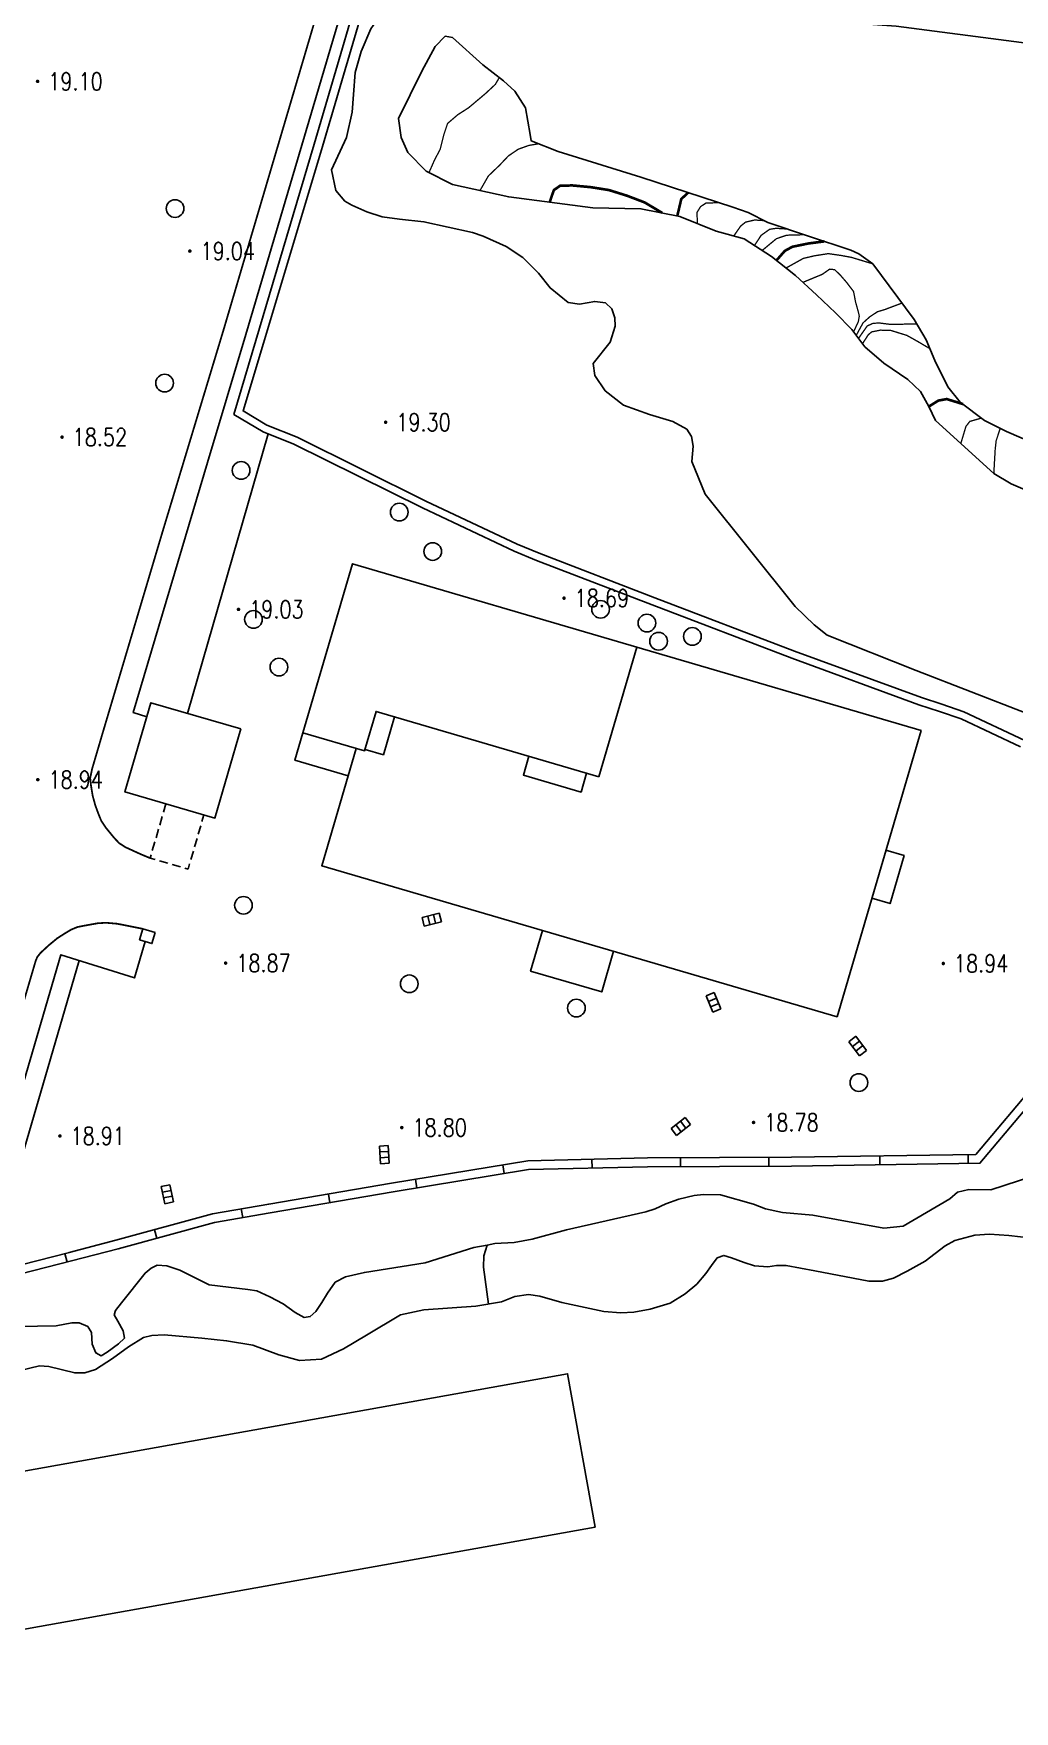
# Model space of a CAD drawing. Extents: x 404846 to 408477, y 3390929 to 3392894.
# Drawn here: x 407971 to 408026.5, y 3391121.9 to 3391216.9 of the extents above; entities that cross this region are included whole.
import ezdxf
from ezdxf.enums import TextEntityAlignment as Align

# ---------------------------------------------------------------- set-up
doc = ezdxf.new("R2010")
doc.units = 0
doc.header["$LTSCALE"] = 0.5
doc.linetypes.add('X32', pattern=[1.5, 1, -0.5])
doc.layers.get('0').update_dxf_attribs({"linetype": 'CONTINUOUS'})
for name, color, linetype in [('DGX', 2, 'CONTINUOUS'), ('DLSS', 4, 'CONTINUOUS'), ('DMTZ', 3, 'CONTINUOUS'), ('FZTZ', 7, 'CONTINUOUS'), ('GCD', 1, 'CONTINUOUS'), ('GXYZ', 2, 'CONTINUOUS'), ('JMD', 6, 'CONTINUOUS'), ('SXSS', 5, 'CONTINUOUS'), ('ZBTZ', 3, 'CONTINUOUS')]:
    doc.layers.add(name, color=color, linetype=linetype)
doc.styles.add('HZ', font='rs.shx', dxfattribs={"width": 0.8, "bigfont": 'hztxt.shx'})
doc.linetypes.add('1033B', pattern='A,1,[186,AAA.SHX,S=1,R=0,X=0,Y=0],1', length=2)
doc.linetypes.add('10411', pattern='A,2,[150,AAA.SHX,S=1,R=0,X=0,Y=1],2,[151,AAA.SHX,S=1,R=0,X=0,Y=3],1e-11', length=4)
doc.linetypes.add('10421', pattern='A,2,[150,AAA.SHX,S=0.5,R=0,X=0,Y=0.5],1e-11', length=2)
doc.linetypes.add('10422', pattern='A,0.75,[150,AAA.SHX,S=0.5,R=0,X=0,Y=0.5],1.5,[177,AAA.SHX,S=1,R=0,X=0,Y=0.4],0.75', length=3)
doc.linetypes.add('1161', pattern='A,0,[149,AAA.SHX,S=0.15,R=0,X=0,Y=0],-1.6', length=1.6)
doc.linetypes.add('444', pattern='A,4.5,[145,AAA.SHX,S=1,R=0,X=0,Y=1],4.5,-0.5,[146,AAA.SHX,S=1,R=0,X=0,Y=0],-0.5', length=10)

# ---------------------------------------------------------------- blocks, each defined once
blk = doc.blocks.new('GC200')
at = {"linetype": 'Continuous', "const_width": 0.2, "flags": 128}
blk.add_lwpolyline([(-0.1, 0, 1), (0.1, 0, 1)], format="xyb", close=True, dxfattribs=at)
blk = doc.blocks.new('gc188')
blk.add_circle((0, 0), 1)
blk = doc.blocks.new('gc041')
for p, q in [((-1, 0.5), (1, 0.5)), ((-1, -0.5), (-1, 0.5)), ((-0.33, 0.5), (-0.33, -0.5)), ((0.33, 0.5), (0.33, -0.5)), ((1, 0.5), (1, -0.5)), ((1, -0.5), (-1, -0.5))]:
    blk.add_line(p, q)

msp = doc.modelspace()

# ---------------------------------------------------------------- linework, layer by layer
at = {"layer": 'DGX', "linetype": 'Continuous', "flags": 128}
for points, const_width, elevation in [([(407993.369, 3391209.023), (407993.694, 3391209.757), (407994.003, 3391210.34), (407994.202, 3391211.144), (407994.422, 3391211.804), (407994.998, 3391212.298), (407995.608, 3391212.689), (407996.562, 3391213.492), (407997.124, 3391214.014), (407997.35, 3391214.405)], 0.075, 26.5), ([(407996.256, 3391208.006), (407996.732, 3391208.834), (407997.368, 3391209.443), (407997.861, 3391209.964), (407998.423, 3391210.347), (407999.018, 3391210.559), (407999.575, 3391210.655), (407999.793, 3391210.571)], 0.075, 27), ([(408000.198, 3391207.34), (408000.434, 3391208.03), (408000.789, 3391208.276), (408001.479, 3391208.295), (408002.517, 3391208.198), (408003.555, 3391208.032), (408004.566, 3391207.716), (408005.577, 3391207.331), (408006.571, 3391206.737)], 0.15, 27.5), ([(408007.421, 3391206.571), (408007.647, 3391207.526), (408008.042, 3391207.891)], 0.15, 27.5), ([(408009.811, 3391207.314), (408009.057, 3391207.305), (408008.737, 3391207.093), (408008.539, 3391206.772), (408008.553, 3391206.145)], 0.075, 28), ([(408010.621, 3391205.438), (408011.006, 3391205.993), (408011.285, 3391206.217), (408011.803, 3391206.339), (408012.332, 3391206.302)], 0.075, 28.5), ([(408013.642, 3391205.828), (408013.017, 3391205.867), (408012.642, 3391205.81), (408012.167, 3391205.47), (408011.789, 3391204.895)], 0.075, 29), ([(408012.225, 3391204.612), (408013.025, 3391205.277), (408013.603, 3391205.476), (408014.136, 3391205.493), (408014.615, 3391205.503)], 0.075, 29.5), ([(408015.743, 3391205.127), (408014.847, 3391205.01), (408013.927, 3391204.821), (408013.505, 3391204.588), (408013.031, 3391204.048)], 0.15, 30), ([(408013.57, 3391203.618), (408014.556, 3391204.165), (408015.19, 3391204.313), (408015.973, 3391204.434), (408016.682, 3391204.331), (408017.276, 3391204.222), (408018.492, 3391203.854)], 0.075, 30.5), ([(408017.394, 3391200.003), (408017.664, 3391200.579), (408017.72, 3391200.894), (408017.666, 3391201.137), (408017.511, 3391201.685), (408017.397, 3391202.287), (408017.005, 3391202.802), (408016.648, 3391203.215), (408016.324, 3391203.527), (408016.04, 3391203.554), (408015.629, 3391203.264), (408014.527, 3391202.807)], 0.075, 30.5), ([(408017.544, 3391199.803), (408017.936, 3391200.519), (408018.32, 3391200.862), (408018.751, 3391201.145), (408019.175, 3391201.272), (408020.138, 3391201.636)], 0.075, 31), ([(408017.673, 3391199.632), (408018.171, 3391200.341), (408018.514, 3391200.495), (408018.897, 3391200.501), (408019.435, 3391200.433), (408020.976, 3391200.448)], 0.075, 31.5), ([(408021.707, 3391199.059), (408021.015, 3391199.468), (408020.411, 3391199.805), (408019.519, 3391200.082), (408018.923, 3391200.103), (408018.42, 3391200.003), (408018.226, 3391199.837), (408017.899, 3391199.331)], 0.075, 32), ([(408021.653, 3391195.777), (408022.193, 3391196.114), (408022.669, 3391196.201), (408023.593, 3391195.914)], 0.15, 32.5), ([(408024.635, 3391195.124), (408023.975, 3391194.936), (408023.755, 3391194.653), (408023.465, 3391193.682)], 0.075, 33), ([(408025.693, 3391194.541), (408025.464, 3391193.837), (408025.41, 3391193.343), (408025.332, 3391191.984)], 0.075, 33.5)]:
    msp.add_lwpolyline(points, dxfattribs=dict(at, const_width=const_width, elevation=elevation))
at = {"layer": 'DLSS', "linetype": 'Continuous', "const_width": 0.1, "flags": 128}
for points, elevation in [([(407987.366, 3391219.166), (407981.755, 3391200.156)], 19.011), ([(407981.755, 3391200.156), (407978.286, 3391188.671), (407974.883, 3391177.231), (407974.301, 3391175.248), (407974.197, 3391174.741), (407974.239, 3391174.345), (407974.342, 3391173.725), (407974.487, 3391173.2), (407974.66, 3391172.726), (407974.829, 3391172.313), (407975.072, 3391171.948), (407975.547, 3391171.367), (407975.834, 3391171.061), (407976.202, 3391170.825), (407977.05, 3391170.437), (407977.588, 3391170.213)], 19.149), ([(407977.178, 3391166.209), (407975.725, 3391166.497), (407975.095, 3391166.552), (407974.618, 3391166.523), (407973.918, 3391166.397), (407973.471, 3391166.31), (407973.112, 3391166.16), (407972.71, 3391165.916), (407972.334, 3391165.675), (407971.862, 3391165.285), (407971.387, 3391164.847), (407971.206, 3391164.617), (407971.114, 3391164.401), (407970.246, 3391161.45), (407966.605, 3391149.437), (407966.585, 3391149.329), (407966.841, 3391149.363), (407966.989, 3391147.878), (407966.136, 3391147.643), (407954.848, 3391146.261), (407941.361, 3391144.659), (407928.052, 3391142.98)], 18.971)]:
    msp.add_lwpolyline(points, dxfattribs=dict(at, elevation=elevation))
at = {"layer": 'DMTZ', "linetype": '1033B', "elevation": 29.673, "flags": 128}
msp.add_lwpolyline([(408032.549, 3391188.936), (408031.159, 3391189.448), (408028.892, 3391190.28), (408026.315, 3391191.403), (408025.332, 3391191.984), (408022.036, 3391194.982), (408021.653, 3391195.777), (408021.189, 3391196.631), (408020.464, 3391197.299), (408019.118, 3391198.233), (408018.035, 3391199.15), (408017.296, 3391200.134), (408016.374, 3391201.075), (408015.307, 3391202.096), (408014.105, 3391203.192), (408012.75, 3391204.271), (408011.198, 3391205.279), (408009.628, 3391205.712), (408007.562, 3391206.544), (408005.366, 3391206.971), (408002.634, 3391207.02), (407997.881, 3391207.644), (407994.696, 3391208.352), (407993.212, 3391209.102), (407992.171, 3391210.16), (407991.786, 3391211.008), (407991.65, 3391212.09), (407992.961, 3391214.762), (407993.721, 3391216.153), (407994.292, 3391216.737), (407994.691, 3391216.679), (407996.415, 3391215.12), (407997.586, 3391214.225), (407998.23, 3391213.637), (407998.825, 3391212.685), (407999.101, 3391211.18), (407999.157, 3391210.817), (408000.688, 3391210.224), (408005.35, 3391208.769), (408010.568, 3391207.066), (408011.428, 3391206.757), (408012.548, 3391206.194), (408014.854, 3391205.423), (408017.247, 3391204.625), (408017.689, 3391204.416), (408018.492, 3391203.854), (408020.825, 3391200.709), (408021.497, 3391199.551), (408021.996, 3391198.381), (408022.739, 3391196.894), (408023.437, 3391196.033), (408024.813, 3391194.989), (408026.049, 3391194.36), (408027.837, 3391193.589), (408029.513, 3391193.188), (408031.227, 3391193.109), (408032.715, 3391193.47), (408034.192, 3391193.801), (408035.574, 3391194.564), (408036.924, 3391195.539), (408038.02, 3391196.325), (408038.548, 3391196.832), (408038.957, 3391197.477), (408039.234, 3391198.232), (408039.396, 3391199.369), (408039.256, 3391201.045), (408039.313, 3391202.388), (408039.411, 3391202.902), (408039.63, 3391203.382), (408040.059, 3391203.854), (408042.172, 3391205.367), (408042.87, 3391206.106)], dxfattribs=at)
at = {"layer": 'DMTZ', "linetype": '10411', "flags": 128}
for points, elevation in [([(408038.894, 3391165.828), (408036.149, 3391163.274), (408035.462, 3391162.509), (408035.134, 3391161.894), (408034.054, 3391159.006), (408034.056, 3391158.075), (408033.933, 3391157.453), (408033.03, 3391154.851), (408032.869, 3391153.99), (408032.635, 3391152.594), (408032.362, 3391152.02), (408031.996, 3391151.727), (408031.573, 3391151.452), (408031.151, 3391151.427), (408030.143, 3391151.699), (408029.11, 3391152.27), (408028.321, 3391152.324), (408027.536, 3391152.211), (408025.165, 3391151.44), (408023.927, 3391151.457), (408023.275, 3391151.3), (408022.84, 3391150.926), (408020.198, 3391149.379), (408019.107, 3391149.266), (408015.096, 3391149.998)], 17.778), ([(408015.096, 3391149.998), (408013.383, 3391150.148), (408012.419, 3391150.349), (408011.733, 3391150.62), (408009.87, 3391151.148), (408008.91, 3391151.164), (408008.378, 3391151.106), (408007.514, 3391150.907), (408006.775, 3391150.648), (408006.172, 3391150.366), (408005.643, 3391150.185), (408001.158, 3391149.164), (407999.207, 3391148.637), (407998.184, 3391148.444), (407997.102, 3391148.397), (407996.654, 3391148.307)], 18.408), ([(407996.654, 3391148.307), (407996.469, 3391147.696), (407996.454, 3391147.062), (407996.732, 3391144.967)], 17.225)]:
    msp.add_lwpolyline(points, dxfattribs=dict(at, elevation=elevation))
at = {"layer": 'DMTZ', "linetype": '10422', "elevation": 18.185, "flags": 128}
msp.add_lwpolyline([(407996.654, 3391148.307), (407995.915, 3391148.159), (407993.15, 3391147.309), (407989.715, 3391146.756), (407988.639, 3391146.499), (407988.067, 3391146.211), (407987.625, 3391145.592), (407987.312, 3391145.055), (407986.967, 3391144.548), (407986.65, 3391144.258), (407986.304, 3391144.204), (407985.798, 3391144.487), (407985.109, 3391144.972), (407984.354, 3391145.376), (407983.618, 3391145.711), (407983.127, 3391145.784), (407980.93, 3391146.048), (407979.263, 3391146.885), (407978.54, 3391147.134), (407977.994, 3391147.163), (407977.655, 3391147.003), (407977.3, 3391146.724), (407975.962, 3391145.029)], dxfattribs=at)
at = {"layer": 'DMTZ', "linetype": '10421', "elevation": 17.871, "flags": 128}
msp.add_lwpolyline([(407975.962, 3391145.029), (407975.621, 3391144.602), (407975.563, 3391144.353), (407975.761, 3391144.002), (407976.06, 3391143.454), (407976.135, 3391143.04), (407975.805, 3391142.712), (407975.162, 3391142.238), (407974.812, 3391142.04), (407974.512, 3391142.197), (407974.3, 3391142.696), (407974.265, 3391143.365), (407974.062, 3391143.697), (407973.569, 3391143.894), (407973.154, 3391143.897), (407972.264, 3391143.731), (407969.104, 3391143.683), (407968.176, 3391143.607), (407967.156, 3391143.436)], dxfattribs=at)
at = {"layer": 'FZTZ', "linetype": 'Continuous', "elevation": 16.232, "flags": 128}
msp.add_lwpolyline([(407935.69, 3391130.653), (407952.193, 3391132.706), (407964.741, 3391134.492), (408001.215, 3391141.024), (408002.769, 3391132.344), (407966.14, 3391125.784), (407953.359, 3391123.965), (407936.779, 3391121.903), (407935.69, 3391130.653)], close=True, dxfattribs=at)
at = {"layer": 'JMD', "linetype": '444', "flags": 128}
for points, elevation in [([(407994.676, 3391239.311), (407992.786, 3391232.983), (407989.711, 3391222.576), (407986.97, 3391213.257), (407983.014, 3391199.854)], 21.115), ([(407983.014, 3391199.854), (407980.842, 3391192.614), (407976.631, 3391178.454), (407977.399, 3391178.211)], 21.385), ([(407977.31, 3391165.489), (407976.712, 3391163.427), (407972.538, 3391164.745), (407969.047, 3391152.849), (407967.576, 3391147.852), (407967.458, 3391147.893)], 21.171)]:
    msp.add_lwpolyline(points, dxfattribs=dict(at, elevation=elevation))
at = {"layer": 'JMD', "linetype": 'Continuous', "flags": 128}
for points, elevation in [([(408002.981, 3391174.818), (408005.132, 3391182.153), (407989.042, 3391186.874), (407986.236, 3391177.31), (407989.725, 3391176.286), (407990.379, 3391178.515), (408002.981, 3391174.818)], 38.468), ([(407982.72, 3391177.528), (407977.63, 3391179.006), (407976.165, 3391173.959), (407981.255, 3391172.482), (407982.72, 3391177.528)], 23.821), ([(407977.88, 3391165.994), (407977.178, 3391166.209), (407976.988, 3391165.588), (407977.69, 3391165.373), (407977.88, 3391165.994)], 21.394)]:
    msp.add_lwpolyline(points, close=True, dxfattribs=dict(at, elevation=elevation))
for points, elevation in [([(408005.132, 3391182.153), (408021.214, 3391177.435), (408016.459, 3391161.228), (407987.301, 3391169.783), (407989.25, 3391176.425)], 35.771), ([(407991.42, 3391178.21), (407990.79, 3391176.062), (407989.749, 3391176.368)], 37.832), ([(407988.794, 3391174.873), (407985.78, 3391175.757), (407986.236, 3391177.31)], 24.269), ([(408002.289, 3391175.021), (408001.975, 3391173.952), (407998.714, 3391174.909), (407999.027, 3391175.978)], 37.832), ([(408019.227, 3391170.661), (408020.259, 3391170.359), (408019.461, 3391167.641), (408018.43, 3391167.944)], 24.378), ([(408003.82, 3391164.936), (408003.144, 3391162.633), (407999.12, 3391163.814), (407999.796, 3391166.117)], 22.884)]:
    msp.add_lwpolyline(points, dxfattribs=dict(at, elevation=elevation))
at = {"layer": 'JMD', "linetype": 'X32', "elevation": 21.565, "flags": 128}
msp.add_lwpolyline([(407978.48, 3391173.287), (407977.588, 3391170.213), (407979.739, 3391169.589), (407980.631, 3391172.663)], dxfattribs=at)
at = {"layer": 'SXSS', "linetype": 'Continuous'}
for p, q in [((407997.622, 3391152.353), (407997.54, 3391152.846)), ((408002.602, 3391152.667), (408002.59, 3391153.167)), ((408007.601, 3391152.749), (408007.599, 3391153.249)), ((408012.601, 3391152.77), (408012.599, 3391153.27)), ((408018.883, 3391152.853), (408018.876, 3391153.353)), ((408023.883, 3391152.93), (408023.875, 3391153.43)), ((407992.689, 3391151.535), (407992.608, 3391152.028)), ((407987.759, 3391150.702), (407987.675, 3391151.195)), ((407982.831, 3391149.858), (407982.745, 3391150.35)), ((407977.974, 3391148.693), (407977.842, 3391149.175)), ((407972.887, 3391147.341), (407972.763, 3391147.825))]:
    msp.add_line(p, q, dxfattribs=at)
at = {"layer": 'SXSS', "linetype": 'Continuous', "flags": 128}
for points, elevation in [([(407983.571, 3391199.525), (407986.881, 3391210.637), (407990.407, 3391222.647), (407993.175, 3391232.011), (407998.077, 3391230.518), (407999.778, 3391228.487)], 19.085), ([(407984.011, 3391199.373), (407987.347, 3391210.501), (407990.872, 3391222.51), (407993.502, 3391231.405), (407997.801, 3391230.096), (407999.554, 3391228.044)], 19.075), ([(408026.834, 3391176.506), (408023.477, 3391178.091), (408022.259, 3391178.511), (408021.089, 3391178.899), (408013.909, 3391181.528), (408006, 3391184.547), (407999.449, 3391187.067), (407998.184, 3391187.593), (407993.011, 3391190.037), (407985.728, 3391193.646), (407983.994, 3391194.338), (407982.335, 3391195.329), (407983.571, 3391199.525)], 19.098), ([(407984.011, 3391199.373), (407982.845, 3391195.526), (407984.186, 3391194.726), (407985.903, 3391194.04), (407993.199, 3391190.425), (407998.359, 3391187.987), (407999.609, 3391187.467), (408006.154, 3391184.95), (408014.06, 3391181.931), (408021.231, 3391179.306), (408022.397, 3391178.919), (408023.64, 3391178.491), (408027.081, 3391176.866)], 19.098), ([(408027.498, 3391148.703), (408026.179, 3391148.847), (408025.081, 3391148.919), (408024.261, 3391148.873), (408023.698, 3391148.718), (408023.134, 3391148.564), (408022.581, 3391148.254), (408021.453, 3391147.388), (408020.437, 3391146.822), (408019.647, 3391146.425), (408019.038, 3391146.265), (408018.257, 3391146.265), (408015.206, 3391146.851)], 15.331), ([(408015.206, 3391146.851), (408013.579, 3391147.152), (408013.031, 3391147.143), (408012.538, 3391147.081), (408011.792, 3391147.135), (408011.197, 3391147.323), (408010.481, 3391147.587), (408010.051, 3391147.723), (408009.681, 3391147.585), (408009.359, 3391147.142), (408009.037, 3391146.698), (408008.52, 3391146.098), (408007.871, 3391145.54), (408007.013, 3391145.012), (408005.889, 3391144.677), (408004.96, 3391144.498), (408004.226, 3391144.467), (408003.269, 3391144.554), (408000.886, 3391145.061), (407999.643, 3391145.416), (407998.994, 3391145.514), (407998.228, 3391145.393), (407997.477, 3391145.085), (407996.023, 3391144.855), (407993.075, 3391144.632), (407991.757, 3391144.351), (407989.835, 3391143.214), (407988.532, 3391142.427), (407987.292, 3391141.838), (407986.033, 3391141.764), (407984.867, 3391142.097), (407983.401, 3391142.634), (407981.918, 3391142.885), (407980.514, 3391143.039), (407978.378, 3391143.224), (407977.694, 3391143.186), (407977.215, 3391143.066), (407976.358, 3391142.537), (407975.459, 3391141.877), (407974.504, 3391141.27), (407973.894, 3391141.064), (407973.319, 3391141.067), (407971.849, 3391141.426), (407971.336, 3391141.474), (407970.233, 3391141.205)], 15.428)]:
    msp.add_lwpolyline(points, dxfattribs=dict(at, elevation=elevation))
at = {"layer": 'SXSS', "linetype": '10422', "flags": 128}
for points, elevation in [([(408013.876, 3391153.276), (408024.307, 3391153.436), (408027.835, 3391157.62), (408034.721, 3391165.809), (408039.279, 3391171.359)], 21.243), ([(407973.016, 3391147.89), (407975.645, 3391148.577), (407981.121, 3391150.068), (407984.302, 3391150.622), (407991.257, 3391151.804), (407998.957, 3391153.081), (408005.729, 3391153.241), (408013.882, 3391153.276)], 20.986), ([(407928.328, 3391141.45), (407932.872, 3391142.058), (407942.799, 3391143.214), (407952.053, 3391144.382), (407957.239, 3391145.009), (407965.83, 3391146.047), (407973.018, 3391147.89)], 21.15)]:
    msp.add_lwpolyline(points, dxfattribs=dict(at, elevation=elevation))
at = {"layer": 'SXSS', "color": 7, "linetype": 'Continuous', "flags": 128}
for points, elevation in [([(408013.884, 3391152.776), (408024.542, 3391152.94), (408028.217, 3391157.298), (408035.106, 3391165.489), (408039.665, 3391171.042)], 21.243), ([(407973.142, 3391147.406), (407975.774, 3391148.094), (407981.23, 3391149.579), (407984.387, 3391150.129), (407991.34, 3391151.311), (407999.004, 3391152.582), (408005.736, 3391152.741), (408013.884, 3391152.776)], 20.986), ([(407928.394, 3391140.954), (407932.934, 3391141.562), (407942.859, 3391142.718), (407952.114, 3391143.886), (407957.299, 3391144.513), (407965.922, 3391145.555), (407973.142, 3391147.406)], 21.15)]:
    msp.add_lwpolyline(points, dxfattribs=dict(at, elevation=elevation))
at = {"layer": 'ZBTZ', "linetype": '1161', "flags": 128}
for points, elevation in [([(407987.846, 3391209.171), (407988.699, 3391211.011), (407989.02, 3391212.452), (407989.102, 3391213.446), (407989.196, 3391214.697), (407989.526, 3391215.872), (407990.084, 3391217.164), (407990.478, 3391217.725), (407990.895, 3391218.137), (407994.442, 3391219.013), (407997.373, 3391219.09), (408003.796, 3391218.264), (408011.166, 3391217.962), (408013.488, 3391217.763), (408019.803, 3391217.305), (408026.9, 3391216.384), (408033.082, 3391215.639), (408034.518, 3391215.463), (408037.806, 3391215.739), (408039.658, 3391216.047), (408040.313, 3391216.169), (408040.73, 3391216.509), (408040.889, 3391217.003), (408040.989, 3391217.61), (408041.148, 3391218.104), (408041.613, 3391218.594), (408042.435, 3391219.089), (408049.088, 3391220.294), (408050.099, 3391220.207), (408050.694, 3391219.638), (408051.352, 3391219.192), (408052.013, 3391219.121), (408052.946, 3391219.459), (408054.256, 3391220.312), (408054.639, 3391220.991), (408054.817, 3391221.69), (408054.916, 3391222.366), (408055.293, 3391223.097), (408056.027, 3391223.762), (408056.515, 3391224.174), (408061.287, 3391226.272), (408062.358, 3391226.428), (408063.244, 3391226.453), (408063.488, 3391226.327), (408063.779, 3391225.901), (408063.215, 3391224.443), (408063.541, 3391223.982), (408064.008, 3391223.666), (408064.686, 3391223.639), (408064.951, 3391223.577), (408066.161, 3391223.071), (408066.765, 3391222.522), (408068.618, 3391221.123)], 19.281), ([(408039.26, 3391170.549), (408037.967, 3391171), (408037.309, 3391171.187), (408036.697, 3391171.196), (408036.15, 3391171.021), (408035.776, 3391170.811), (408035.349, 3391170.823), (408034.908, 3391170.921), (408034.278, 3391171.264), (408033.749, 3391171.862), (408033.338, 3391172.443), (408032.781, 3391172.886), (408032.002, 3391173.276), (408031.219, 3391173.913), (408030.645, 3391175.017), (408030.253, 3391175.981), (408029.229, 3391177.083), (408028.118, 3391177.844), (408027.17, 3391178.41), (408020.945, 3391180.825), (408015.895, 3391182.828), (408015.173, 3391183.414), (408014.092, 3391184.448), (408008.99, 3391190.812), (408008.242, 3391192.67), (408008.322, 3391193.525), (408008.234, 3391194.076), (408007.963, 3391194.495), (408007.175, 3391194.934), (408005.851, 3391195.328), (408004.382, 3391195.864), (408003.331, 3391196.671), (408002.752, 3391197.543), (408002.655, 3391198.214), (408003.62, 3391199.428), (408003.906, 3391200.333), (408003.878, 3391200.805), (408003.72, 3391201.316), (408003.361, 3391201.643), (408002.75, 3391201.729), (408001.886, 3391201.577), (408001.243, 3391201.673), (408000.225, 3391202.492), (407999.57, 3391203.337), (407998.679, 3391204.222), (407997.739, 3391204.838), (407996.436, 3391205.427), (407995.823, 3391205.621), (407993.08, 3391206.24), (407991.71, 3391206.389), (407990.724, 3391206.523), (407989.852, 3391206.799), (407989.009, 3391207.172), (407988.613, 3391207.404), (407988.09, 3391207.999), (407987.846, 3391209.171)], 19.897), ([(407979.706, 3391178.403), (407984.277, 3391194.226)], 19.192), ([(407973.575, 3391164.418), (407968.823, 3391148.17), (407967.576, 3391147.852)], 19.077)]:
    msp.add_lwpolyline(points, dxfattribs=dict(at, elevation=elevation))

# ---------------------------------------------------------------- block references
at = {"layer": 'GCD', "linetype": 'Continuous'}
ref = msp.add_blockref('GC200', (407971.22, 3391214.185, 19.1), dxfattribs=dict(at, xscale=0.5, yscale=0.5, zscale=0.5))
ref.add_attrib('height', '19.10', dxfattribs={"linetype": 'Continuous', "height": 1, "style": 'HZ', "width": 0.8}).set_placement((407971.82, 3391214.185, 19.1), align=Align.MIDDLE_LEFT)
ref = msp.add_blockref('GC200', (407979.838, 3391204.578, 19.04), dxfattribs=dict(at, xscale=0.5, yscale=0.5, zscale=0.5))
ref.add_attrib('height', '19.04', dxfattribs={"linetype": 'Continuous', "height": 1, "style": 'HZ', "width": 0.8}).set_placement((407980.438, 3391204.578, 19.04), align=Align.MIDDLE_LEFT)
ref = msp.add_blockref('GC200', (407990.915, 3391194.888, 19.303), dxfattribs=dict(at, xscale=0.5, yscale=0.5, zscale=0.5))
ref.add_attrib('height', '19.30', dxfattribs={"linetype": 'Continuous', "height": 1, "style": 'HZ', "width": 0.8}).set_placement((407991.515, 3391194.888, 19.303), align=Align.MIDDLE_LEFT)
ref = msp.add_blockref('GC200', (407972.605, 3391194.045, 18.52), dxfattribs=dict(at, xscale=0.5, yscale=0.5, zscale=0.5))
ref.add_attrib('height', '18.52', dxfattribs={"linetype": 'Continuous', "height": 1, "style": 'HZ', "width": 0.8}).set_placement((407973.205, 3391194.045, 18.52), align=Align.MIDDLE_LEFT)
ref = msp.add_blockref('GC200', (408001.012, 3391184.929, 18.686), dxfattribs=dict(at, xscale=0.5, yscale=0.5, zscale=0.5))
ref.add_attrib('height', '18.69', dxfattribs={"linetype": 'Continuous', "height": 1, "style": 'HZ', "width": 0.8}).set_placement((408001.612, 3391184.929, 18.686), align=Align.MIDDLE_LEFT)
ref = msp.add_blockref('GC200', (407982.59, 3391184.293, 19.029), dxfattribs=dict(at, xscale=0.5, yscale=0.5, zscale=0.5))
ref.add_attrib('height', '19.03', dxfattribs={"linetype": 'Continuous', "height": 1, "style": 'HZ', "width": 0.8}).set_placement((407983.19, 3391184.293, 19.029), align=Align.MIDDLE_LEFT)
ref = msp.add_blockref('GC200', (407971.233, 3391174.654, 18.94), dxfattribs=dict(at, xscale=0.5, yscale=0.5, zscale=0.5))
ref.add_attrib('height', '18.94', dxfattribs={"linetype": 'Continuous', "height": 1, "style": 'HZ', "width": 0.8}).set_placement((407971.833, 3391174.654, 18.94), align=Align.MIDDLE_LEFT)
ref = msp.add_blockref('GC200', (407981.861, 3391164.268, 18.869), dxfattribs=dict(at, xscale=0.5, yscale=0.5, zscale=0.5))
ref.add_attrib('height', '18.87', dxfattribs={"linetype": 'Continuous', "height": 1, "style": 'HZ', "width": 0.8}).set_placement((407982.461, 3391164.268, 18.869), align=Align.MIDDLE_LEFT)
ref = msp.add_blockref('GC200', (408022.474, 3391164.247, 18.937), dxfattribs=dict(at, xscale=0.5, yscale=0.5, zscale=0.5))
ref.add_attrib('height', '18.94', dxfattribs={"linetype": 'Continuous', "height": 1, "style": 'HZ', "width": 0.8}).set_placement((408023.074, 3391164.247, 18.937), align=Align.MIDDLE_LEFT)
ref = msp.add_blockref('GC200', (407991.83, 3391154.957, 18.8), dxfattribs=dict(at, xscale=0.5, yscale=0.5, zscale=0.5))
ref.add_attrib('height', '18.80', dxfattribs={"linetype": 'Continuous', "height": 1, "style": 'HZ', "width": 0.8}).set_placement((407992.43, 3391154.957, 18.8), align=Align.MIDDLE_LEFT)
ref = msp.add_blockref('GC200', (408011.737, 3391155.248, 18.777), dxfattribs=dict(at, xscale=0.5, yscale=0.5, zscale=0.5))
ref.add_attrib('height', '18.78', dxfattribs={"linetype": 'Continuous', "height": 1, "style": 'HZ', "width": 0.8}).set_placement((408012.337, 3391155.248, 18.777), align=Align.MIDDLE_LEFT)
ref = msp.add_blockref('GC200', (407972.483, 3391154.484, 18.914), dxfattribs=dict(at, xscale=0.5, yscale=0.5, zscale=0.5))
ref.add_attrib('height', '18.91', dxfattribs={"linetype": 'Continuous', "height": 1, "style": 'HZ', "width": 0.8}).set_placement((407973.083, 3391154.484, 18.914), align=Align.MIDDLE_LEFT)
at = {"layer": 'GXYZ', "linetype": 'Continuous', "xscale": 0.5, "yscale": 0.5}
for p in [(407978.998, 3391206.986, 19.17), (407978.41, 3391197.105, 19.17), (407982.739, 3391192.162, 18.769), (407991.687, 3391189.8, 18.789), (407993.581, 3391187.57, 18.849), (408003.081, 3391184.297, 18.909), (407983.438, 3391183.726, 18.709), (408005.702, 3391183.522, 19.029), (408006.361, 3391182.49, 19.029), (408008.274, 3391182.763, 19.029), (407984.879, 3391181.028, 18.709), (407982.872, 3391167.54, 18.846), (407992.256, 3391163.096, 18.892), (408001.71, 3391161.723, 18.96), (408017.697, 3391157.505, 18.983)]:
    msp.add_blockref('gc188', p, dxfattribs=at)
for p, rotation in [((407993.523, 3391166.73, 18.918), 194.0031319840247), ((408009.472, 3391162.044, 18.84), 112.4139419573956), ((408017.628, 3391159.575, 18.892), 307.4129030026575), ((408007.626, 3391155.016, 18.892), 217.5985645477471), ((407990.842, 3391153.424, 18.754), 93.13089680672476), ((407978.56, 3391151.184, 18.754), 101.7146464143836)]:
    msp.add_blockref('gc041', p, dxfattribs=dict(at, rotation=rotation))

doc.saveas('drawing.dxf')
